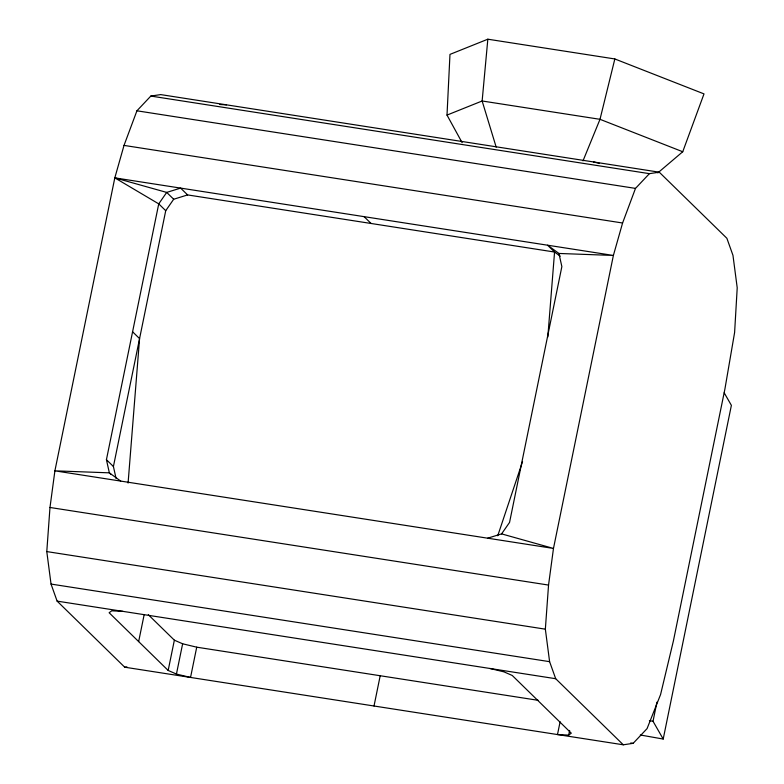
<?xml version="1.0" encoding="UTF-8"?>
<svg xmlns="http://www.w3.org/2000/svg" width="784" height="784" viewBox="0 0 784 784"><rect width="100%" height="100%" fill="white"/><g stroke="black" fill="none" stroke-linecap="round" stroke-linejoin="round"><path stroke-width="1.18" d="M462.139 142.678L447.007 115.091L449.977 54.39L487.834 39.2L614.842 58.957L704.003 93.894L682.737 151.743L657.835 172.892M46.785 551.583L49.98 507.473L54.9 470.841L114.817 177.86L124.019 145.403L136.926 110.799L150.832 96.06L160.7 94.599L659.266 172.186L726.876 238.277L732.962 255.329L737.215 287.816L734.608 332.504L724.896 389.109L673.387 640.979L660.569 694.565L647.074 728.601L633.158 743.33L623.3 744.8L124.734 667.204L57.114 601.122L51.038 584.07L46.785 551.583L545.35 629.17L549.604 661.667L555.689 678.709L623.3 744.8M545.35 629.17L548.545 585.07L553.475 548.437L613.382 255.447L622.584 222.999L635.491 188.395L649.407 173.656L659.266 172.186M128.086 483.062L139.572 338.61L132.584 331.779M547.81 337.012L554.562 252.036L547.575 245.206L558.933 253.457L613.382 255.447L114.817 177.86L158.74 203.869L165.728 210.69L113.415 466.519L116.071 478.465M487.834 39.2L482.14 100.989L496.184 147.137M111.103 474.545L109.348 472.84L106.428 459.689L158.74 203.869L166.698 192.413L180.624 188.101L187.611 194.922L554.562 252.036L560.246 256.162M138.65 641.596L144.129 614.813M538.334 700.347L196.725 647.182L190.541 677.445L176.439 674.064L168.168 670.447L174.362 640.175L148.313 614.715M176.439 674.064L182.633 643.791L174.362 640.175M374.017 706.002L380.201 675.739M560.109 721.75L557.493 734.559L568.684 735.108L571.281 733.177L512.246 675.475L503.975 671.859L489.873 668.468M568.684 735.108L569.635 730.453M640.303 734.99L663.205 739.047L653.023 721.27L656.933 702.141M663.205 739.047L731.384 405.348L724.191 392.804M614.842 58.957L600.005 119.315L583.012 160.847M497.752 535.756L522.546 461.6M165.728 210.69L173.685 199.244L187.611 194.922M487.658 538.196L501.593 533.884L509.551 522.428L561.863 266.599L558.933 253.457M447.007 115.091L482.14 100.989L600.005 119.315L682.737 151.743M124.734 667.204L126.92 666.88M219.794 104.507L226.507 104.84M122.931 611.363L111.73 610.814L109.133 612.735L168.168 670.447M150.832 96.06L649.407 173.656M136.926 110.799L635.491 188.395M124.019 145.403L622.584 222.999M49.98 507.473L548.545 585.07M51.038 584.07L549.604 661.667M57.114 601.122L555.689 678.709M630.738 742.958L633.158 743.33M649.407 720.633L653.023 721.27M593.459 161.945L599.329 163.356M182.633 643.791L196.725 647.182M114.817 177.86L166.698 192.413L173.685 199.244M501.593 533.884L553.475 548.437L54.9 470.841L109.348 472.84L120.707 481.082M364.099 216.658L371.087 223.479M106.428 459.689L113.415 466.519"/></g></svg>
